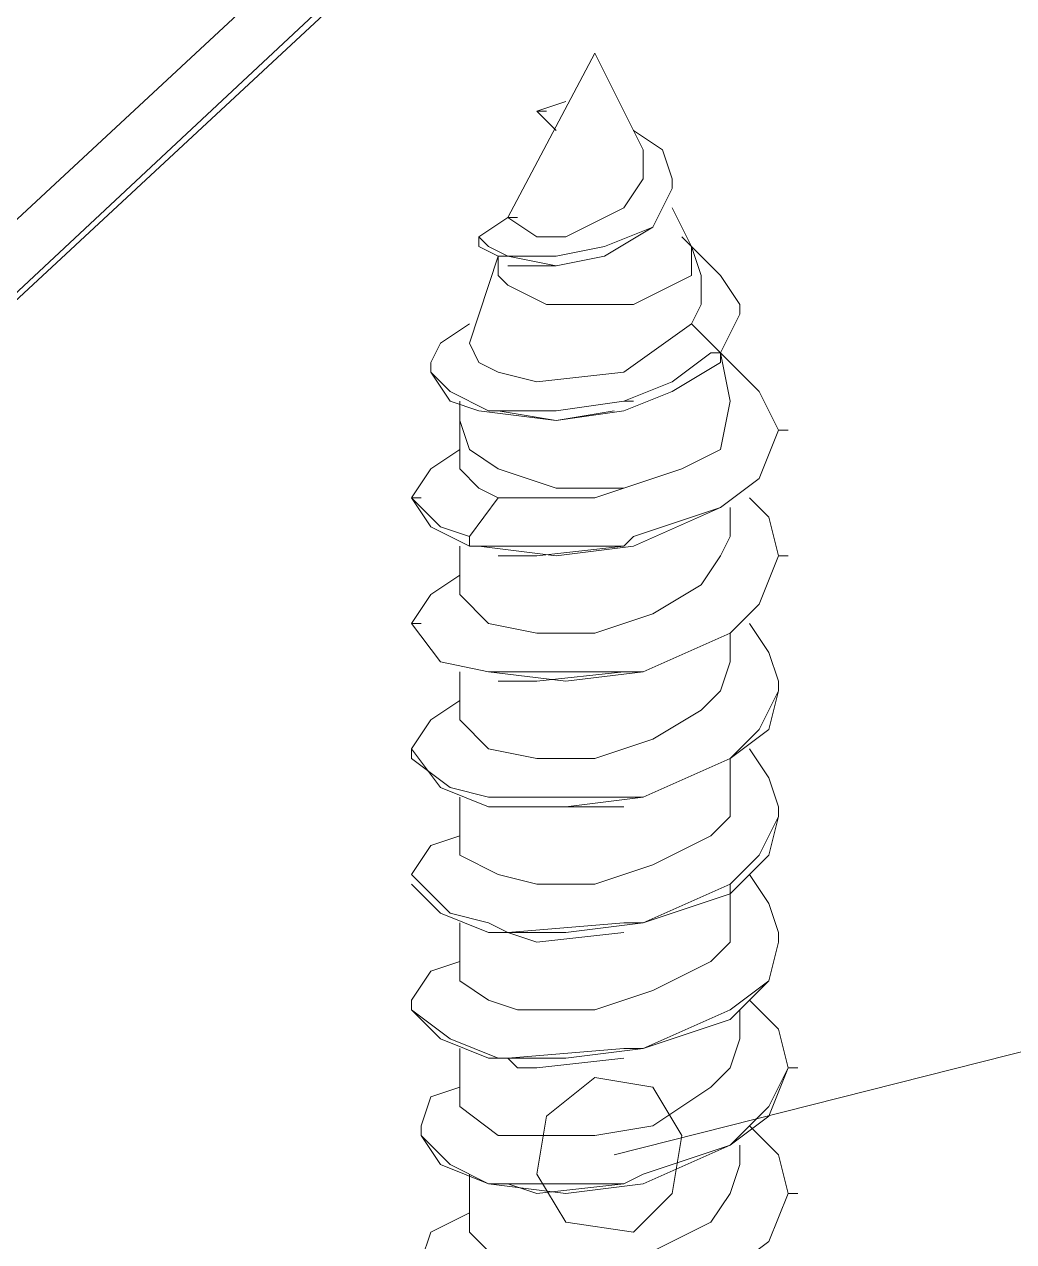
# Model space of a CAD drawing. Header units: centimetres. Extents: x -22.4 to 6.2, y -30.9 to -11.
# Drawn here: x -6.432 to -5.999, y -27.406 to -26.873 of the extents above; entities that cross this region are included whole.
import ezdxf

# ---------------------------------------------------------------- set-up
doc = ezdxf.new("R2010")
doc.units = ezdxf.units.CM
doc.header["$MEASUREMENT"] = 0
doc.layers.add('6', color=7, linetype='Continuous')
doc.layers.add('layer 1', color=7, linetype='Continuous')

msp = doc.modelspace()

# ---------------------------------------------------------------- linework, layer by layer
at = {"layer": '6', "color": 4, "lineweight": 9}
msp.add_open_spline([(-6.17362, -27.36796), (-6.17362, -27.36796), (-4.31519, -26.89807), (-4.31519, -26.89807)], degree=3, dxfattribs=at)
msp.add_open_spline([(-6.20749, -27.37643), (-6.20749, -27.37643), (-6.20325, -27.35103), (-6.20325, -27.35103), (-6.20325, -27.35103), (-6.20325, -27.35103), (-6.18209, -27.33411), (-6.18209, -27.33411), (-6.18209, -27.33411), (-6.18209, -27.33411), (-6.15669, -27.33834), (-6.15669, -27.33834), (-6.15669, -27.33834), (-6.15669, -27.33834), (-6.14399, -27.35949), (-6.14399, -27.35949), (-6.14399, -27.35949), (-6.14399, -27.35949), (-6.14822, -27.38489), (-6.14822, -27.38489), (-6.14822, -27.38489), (-6.14822, -27.38489), (-6.16515, -27.40183), (-6.16515, -27.40183), (-6.16515, -27.40183), (-6.16515, -27.40183), (-6.19479, -27.39759), (-6.19479, -27.39759), (-6.19479, -27.39759), (-6.19479, -27.39759), (-6.20749, -27.37643), (-6.20749, -27.37643)], degree=3, knots=[0, 0, 0, 0, 0.111111, 0.111111, 0.111111, 0.111111, 0.222222, 0.222222, 0.222222, 0.222222, 0.333333, 0.333333, 0.333333, 0.333333, 0.444444, 0.444444, 0.444444, 0.444444, 0.555556, 0.555556, 0.555556, 0.555556, 0.666667, 0.666667, 0.666667, 0.666667, 0.777778, 0.777778, 0.777778, 0.777778, 1, 1, 1, 1], dxfattribs=at)
at = {"layer": 'layer 1', "lineweight": 9}
for points, knots in [([(-21.92211, -30.90598), (-21.92211, -30.90598), (6.24226, -30.90598), (6.24226, -30.90598), (6.24226, -30.90598), (6.24226, -30.90598), (6.24226, -11.33528), (6.24226, -11.33528), (6.24226, -11.33528), (6.24226, -11.33528), (-21.92211, -11.33528), (-21.92211, -11.33528), (-21.92211, -11.33528), (-21.92211, -11.33528), (-21.92211, -30.90598), (-21.92211, -30.90598)], [0, 0, 0, 0, 0.2, 0.2, 0.2, 0.2, 0.4, 0.4, 0.4, 0.4, 0.6, 0.6, 0.6, 0.6, 1, 1, 1, 1]), ([(-6.88905, -27.41453), (-6.88905, -27.41453), (-5.87729, -26.47474), (-5.87729, -26.47474), (-5.87729, -26.47474), (-5.87729, -26.47474), (-5.69102, -26.29694), (-5.69102, -26.29694)], [0, 0, 0, 0, 0.333333, 0.333333, 0.333333, 0.333333, 1, 1, 1, 1]), ([(-6.39799, -26.33927), (-6.39799, -26.33927), (-6.88059, -26.78801), (-6.88059, -26.78801), (-6.88059, -26.78801), (-6.88059, -26.78801), (-6.99912, -26.89807), (-6.99912, -26.89807), (-6.99912, -26.89807), (-6.99912, -26.89807), (-7.02875, -26.92771), (-7.02875, -26.92771), (-7.02875, -26.92771), (-7.02875, -26.92771), (-7.06262, -26.94887), (-7.06262, -26.94887), (-7.06262, -26.94887), (-7.06262, -26.94887), (-7.13882, -26.97851), (-7.13882, -26.97851), (-7.13882, -26.97851), (-7.13882, -26.97851), (-7.21925, -26.99967), (-7.21925, -26.99967), (-7.21925, -26.99967), (-7.21925, -26.99967), (-7.29969, -27.00814), (-7.29969, -27.00814), (-7.29969, -27.00814), (-7.29969, -27.00814), (-7.38435, -27.00814), (-7.38435, -27.00814), (-7.38435, -27.00814), (-7.38435, -27.00814), (-7.46479, -26.99967), (-7.46479, -26.99967)], [0, 0, 0, 0, 0.1, 0.1, 0.1, 0.1, 0.2, 0.2, 0.2, 0.2, 0.3, 0.3, 0.3, 0.3, 0.4, 0.4, 0.4, 0.4, 0.5, 0.5, 0.5, 0.5, 0.6, 0.6, 0.6, 0.6, 0.7, 0.7, 0.7, 0.7, 0.8, 0.8, 0.8, 0.8, 1, 1, 1, 1]), ([(-7.46479, -27.06317), (-7.46479, -27.06317), (-7.38435, -27.07164), (-7.38435, -27.07164), (-7.38435, -27.07164), (-7.38435, -27.07164), (-7.29969, -27.07164), (-7.29969, -27.07164), (-7.29969, -27.07164), (-7.29969, -27.07164), (-7.21925, -27.06317), (-7.21925, -27.06317), (-7.21925, -27.06317), (-7.21925, -27.06317), (-7.13882, -27.04201), (-7.13882, -27.04201), (-7.13882, -27.04201), (-7.13882, -27.04201), (-7.06262, -27.01237), (-7.06262, -27.01237), (-7.06262, -27.01237), (-7.06262, -27.01237), (-7.02875, -26.98697), (-7.02875, -26.98697), (-7.02875, -26.98697), (-7.02875, -26.98697), (-6.99912, -26.96157), (-6.99912, -26.96157), (-6.99912, -26.96157), (-6.99912, -26.96157), (-6.87635, -26.84727), (-6.87635, -26.84727), (-6.87635, -26.84727), (-6.87635, -26.84727), (-6.39799, -26.40277), (-6.39799, -26.40277)], [0, 0, 0, 0, 0.1, 0.1, 0.1, 0.1, 0.2, 0.2, 0.2, 0.2, 0.3, 0.3, 0.3, 0.3, 0.4, 0.4, 0.4, 0.4, 0.5, 0.5, 0.5, 0.5, 0.6, 0.6, 0.6, 0.6, 0.7, 0.7, 0.7, 0.7, 0.8, 0.8, 0.8, 0.8, 1, 1, 1, 1]), ([(-6.34719, -26.41124), (-6.34719, -26.41124), (-6.89329, -26.92347), (-6.89329, -26.92347), (-6.89329, -26.92347), (-6.89329, -26.92347), (-6.96102, -26.98697), (-6.96102, -26.98697), (-6.96102, -26.98697), (-6.96102, -26.98697), (-6.99912, -27.01237), (-6.99912, -27.01237), (-6.99912, -27.01237), (-6.99912, -27.01237), (-7.03722, -27.03777), (-7.03722, -27.03777), (-7.03722, -27.03777), (-7.03722, -27.03777), (-7.12612, -27.07164), (-7.12612, -27.07164), (-7.12612, -27.07164), (-7.12612, -27.07164), (-7.21502, -27.08857), (-7.21502, -27.08857), (-7.21502, -27.08857), (-7.21502, -27.08857), (-7.30815, -27.09704), (-7.30815, -27.09704), (-7.30815, -27.09704), (-7.30815, -27.09704), (-7.40129, -27.09704), (-7.40129, -27.09704), (-7.40129, -27.09704), (-7.40129, -27.09704), (-7.49442, -27.08434), (-7.49442, -27.08434), (-7.49442, -27.08434), (-7.49442, -27.08434), (-7.58755, -27.06317), (-7.58755, -27.06317)], [0, 0, 0, 0, 0.090909, 0.090909, 0.090909, 0.090909, 0.181818, 0.181818, 0.181818, 0.181818, 0.272727, 0.272727, 0.272727, 0.272727, 0.363636, 0.363636, 0.363636, 0.363636, 0.454545, 0.454545, 0.454545, 0.454545, 0.545455, 0.545455, 0.545455, 0.545455, 0.636364, 0.636364, 0.636364, 0.636364, 0.727273, 0.727273, 0.727273, 0.727273, 0.818182, 0.818182, 0.818182, 0.818182, 1, 1, 1, 1]), ([(-6.31332, -26.44934), (-6.31332, -26.44934), (-6.88059, -26.97427), (-6.88059, -26.97427), (-6.88059, -26.97427), (-6.88059, -26.97427), (-6.94832, -27.04201), (-6.94832, -27.04201), (-6.94832, -27.04201), (-6.94832, -27.04201), (-6.99065, -27.06741), (-6.99065, -27.06741), (-6.99065, -27.06741), (-6.99065, -27.06741), (-7.03299, -27.08857), (-7.03299, -27.08857), (-7.03299, -27.08857), (-7.03299, -27.08857), (-7.12612, -27.11821), (-7.12612, -27.11821), (-7.12612, -27.11821), (-7.12612, -27.11821), (-7.21925, -27.13514), (-7.21925, -27.13514), (-7.21925, -27.13514), (-7.21925, -27.13514), (-7.31662, -27.14361), (-7.31662, -27.14361), (-7.31662, -27.14361), (-7.31662, -27.14361), (-7.41399, -27.14361), (-7.41399, -27.14361), (-7.41399, -27.14361), (-7.41399, -27.14361), (-7.50712, -27.13091), (-7.50712, -27.13091), (-7.50712, -27.13091), (-7.50712, -27.13091), (-7.60025, -27.10974), (-7.60025, -27.10974)], [0, 0, 0, 0, 0.090909, 0.090909, 0.090909, 0.090909, 0.181818, 0.181818, 0.181818, 0.181818, 0.272727, 0.272727, 0.272727, 0.272727, 0.363636, 0.363636, 0.363636, 0.363636, 0.454545, 0.454545, 0.454545, 0.454545, 0.545455, 0.545455, 0.545455, 0.545455, 0.636364, 0.636364, 0.636364, 0.636364, 0.727273, 0.727273, 0.727273, 0.727273, 0.818182, 0.818182, 0.818182, 0.818182, 1, 1, 1, 1]), ([(-6.87635, -27.40183), (-6.87635, -27.40183), (-6.29639, -26.85997), (-6.29639, -26.85997), (-6.29639, -26.85997), (-6.29639, -26.85997), (-6.28369, -26.85151), (-6.28369, -26.85151)], [0, 0, 0, 0, 0.333333, 0.333333, 0.333333, 0.333333, 1, 1, 1, 1]), ([(-6.14822, -26.94041), (-6.14822, -26.94041), (-6.15245, -26.92771), (-6.15245, -26.92771), (-6.15245, -26.92771), (-6.15245, -26.92771), (-6.16515, -26.91924), (-6.16515, -26.91924)], [0, 0, 0, 0, 0.333333, 0.333333, 0.333333, 0.333333, 1, 1, 1, 1]), ([(-6.16092, -26.92771), (-6.16092, -26.92771), (-6.16092, -26.94041), (-6.16092, -26.94041), (-6.16092, -26.94041), (-6.16092, -26.94041), (-6.16939, -26.95311), (-6.16939, -26.95311), (-6.16939, -26.95311), (-6.16939, -26.95311), (-6.19479, -26.96581), (-6.19479, -26.96581)], [0, 0, 0, 0, 0.25, 0.25, 0.25, 0.25, 0.5, 0.5, 0.5, 0.5, 1, 1, 1, 1]), ([(-6.17785, -26.97004), (-6.17785, -26.97004), (-6.15669, -26.96157), (-6.15669, -26.96157), (-6.15669, -26.96157), (-6.15669, -26.96157), (-6.14822, -26.94464), (-6.14822, -26.94464)], [0, 0, 0, 0, 0.333333, 0.333333, 0.333333, 0.333333, 1, 1, 1, 1]), ([(-6.17785, -26.97427), (-6.17785, -26.97427), (-6.15669, -26.96157), (-6.15669, -26.96157), (-6.15669, -26.96157), (-6.15669, -26.96157), (-6.14822, -26.94464), (-6.14822, -26.94464)], [0, 0, 0, 0, 0.333333, 0.333333, 0.333333, 0.333333, 1, 1, 1, 1]), ([(-6.19479, -26.96581), (-6.19479, -26.96581), (-6.20749, -26.96581), (-6.20749, -26.96581), (-6.20749, -26.96581), (-6.20749, -26.96581), (-6.22019, -26.95734), (-6.22019, -26.95734)], [0, 0, 0, 0, 0.333333, 0.333333, 0.333333, 0.333333, 1, 1, 1, 1]), ([(-6.22019, -26.97427), (-6.22019, -26.97427), (-6.22865, -26.97004), (-6.22865, -26.97004), (-6.22865, -26.97004), (-6.22865, -26.97004), (-6.23289, -26.96581), (-6.23289, -26.96581)], [0, 0, 0, 0, 0.333333, 0.333333, 0.333333, 0.333333, 1, 1, 1, 1]), ([(-6.22019, -26.97427), (-6.22019, -26.97427), (-6.22442, -26.97427), (-6.22442, -26.97427), (-6.22442, -26.97427), (-6.22442, -26.97427), (-6.23289, -26.97004), (-6.23289, -26.97004)], [0, 0, 0, 0, 0.333333, 0.333333, 0.333333, 0.333333, 1, 1, 1, 1]), ([(-6.22019, -26.97427), (-6.22019, -26.97427), (-6.19902, -26.97427), (-6.19902, -26.97427), (-6.19902, -26.97427), (-6.19902, -26.97427), (-6.17785, -26.97004), (-6.17785, -26.97004)], [0, 0, 0, 0, 0.333333, 0.333333, 0.333333, 0.333333, 1, 1, 1, 1]), ([(-6.13975, -26.97004), (-6.13975, -26.97004), (-6.13975, -26.98274), (-6.13975, -26.98274), (-6.13975, -26.98274), (-6.13975, -26.98274), (-6.14822, -26.98697), (-6.14822, -26.98697), (-6.14822, -26.98697), (-6.14822, -26.98697), (-6.16515, -26.99544), (-6.16515, -26.99544), (-6.16515, -26.99544), (-6.16515, -26.99544), (-6.20325, -26.99544), (-6.20325, -26.99544)], [0, 0, 0, 0, 0.2, 0.2, 0.2, 0.2, 0.4, 0.4, 0.4, 0.4, 0.6, 0.6, 0.6, 0.6, 1, 1, 1, 1]), ([(-6.11859, -26.99544), (-6.11859, -26.99544), (-6.12705, -26.98274), (-6.12705, -26.98274), (-6.12705, -26.98274), (-6.12705, -26.98274), (-6.13975, -26.97004), (-6.13975, -26.97004)], [0, 0, 0, 0, 0.333333, 0.333333, 0.333333, 0.333333, 1, 1, 1, 1]), ([(-6.22442, -26.97427), (-6.22442, -26.97427), (-6.22442, -26.98274), (-6.22442, -26.98274), (-6.22442, -26.98274), (-6.22442, -26.98274), (-6.22019, -26.98697), (-6.22019, -26.98697), (-6.22019, -26.98697), (-6.22019, -26.98697), (-6.20325, -26.99544), (-6.20325, -26.99544)], [0, 0, 0, 0, 0.25, 0.25, 0.25, 0.25, 0.5, 0.5, 0.5, 0.5, 1, 1, 1, 1]), ([(-6.22019, -26.97427), (-6.22019, -26.97427), (-6.19902, -26.97851), (-6.19902, -26.97851), (-6.19902, -26.97851), (-6.19902, -26.97851), (-6.17785, -26.97427), (-6.17785, -26.97427)], [0, 0, 0, 0, 0.333333, 0.333333, 0.333333, 0.333333, 1, 1, 1, 1]), ([(-6.22019, -26.97851), (-6.22019, -26.97851), (-6.19902, -26.97851), (-6.19902, -26.97851), (-6.19902, -26.97851), (-6.19902, -26.97851), (-6.17785, -26.97427), (-6.17785, -26.97427)], [0, 0, 0, 0, 0.333333, 0.333333, 0.333333, 0.333333, 1, 1, 1, 1]), ([(-6.13552, -26.98274), (-6.13552, -26.98274), (-6.13552, -26.99544), (-6.13552, -26.99544), (-6.13552, -26.99544), (-6.13552, -26.99544), (-6.13975, -27.00391), (-6.13975, -27.00391)], [0, 0, 0, 0, 0.333333, 0.333333, 0.333333, 0.333333, 1, 1, 1, 1]), ([(-6.23712, -27.00391), (-6.23712, -27.00391), (-6.24982, -27.01237), (-6.24982, -27.01237), (-6.24982, -27.01237), (-6.24982, -27.01237), (-6.25405, -27.02084), (-6.25405, -27.02084)], [0, 0, 0, 0, 0.333333, 0.333333, 0.333333, 0.333333, 1, 1, 1, 1]), ([(-6.13975, -27.00391), (-6.13975, -27.00391), (-6.16939, -27.02507), (-6.16939, -27.02507), (-6.16939, -27.02507), (-6.16939, -27.02507), (-6.20749, -27.02931), (-6.20749, -27.02931)], [0, 0, 0, 0, 0.333333, 0.333333, 0.333333, 0.333333, 1, 1, 1, 1]), ([(-6.20749, -27.02931), (-6.20749, -27.02931), (-6.22442, -27.02507), (-6.22442, -27.02507), (-6.22442, -27.02507), (-6.22442, -27.02507), (-6.23289, -27.02084), (-6.23289, -27.02084), (-6.23289, -27.02084), (-6.23289, -27.02084), (-6.23712, -27.01237), (-6.23712, -27.01237)], [0, 0, 0, 0, 0.25, 0.25, 0.25, 0.25, 0.5, 0.5, 0.5, 0.5, 1, 1, 1, 1]), ([(-6.16939, -27.03777), (-6.16939, -27.03777), (-6.14822, -27.02931), (-6.14822, -27.02931), (-6.14822, -27.02931), (-6.14822, -27.02931), (-6.13129, -27.01661), (-6.13129, -27.01661)], [0, 0, 0, 0, 0.333333, 0.333333, 0.333333, 0.333333, 1, 1, 1, 1]), ([(-6.16939, -27.04201), (-6.16939, -27.04201), (-6.14822, -27.03354), (-6.14822, -27.03354), (-6.14822, -27.03354), (-6.14822, -27.03354), (-6.12705, -27.02084), (-6.12705, -27.02084)], [0, 0, 0, 0, 0.333333, 0.333333, 0.333333, 0.333333, 1, 1, 1, 1]), ([(-6.12705, -27.02084), (-6.12705, -27.02084), (-6.12705, -27.01661), (-6.12705, -27.01661), (-6.12705, -27.01661), (-6.12705, -27.01661), (-6.13129, -27.01661), (-6.13129, -27.01661)], [0, 0, 0, 0, 0.333333, 0.333333, 0.333333, 0.333333, 1, 1, 1, 1]), ([(-6.10165, -27.05047), (-6.10165, -27.05047), (-6.11012, -27.03354), (-6.11012, -27.03354), (-6.11012, -27.03354), (-6.11012, -27.03354), (-6.12705, -27.01661), (-6.12705, -27.01661)], [0, 0, 0, 0, 0.333333, 0.333333, 0.333333, 0.333333, 1, 1, 1, 1]), ([(-6.25405, -27.02507), (-6.25405, -27.02507), (-6.24559, -27.03354), (-6.24559, -27.03354), (-6.24559, -27.03354), (-6.24559, -27.03354), (-6.22865, -27.04201), (-6.22865, -27.04201)], [0, 0, 0, 0, 0.333333, 0.333333, 0.333333, 0.333333, 1, 1, 1, 1]), ([(-6.25405, -27.02507), (-6.25405, -27.02507), (-6.24559, -27.03777), (-6.24559, -27.03777), (-6.24559, -27.03777), (-6.24559, -27.03777), (-6.23289, -27.04201), (-6.23289, -27.04201)], [0, 0, 0, 0, 0.333333, 0.333333, 0.333333, 0.333333, 1, 1, 1, 1]), ([(-6.23289, -27.04201), (-6.23289, -27.04201), (-6.19902, -27.04624), (-6.19902, -27.04624), (-6.19902, -27.04624), (-6.19902, -27.04624), (-6.16939, -27.04201), (-6.16939, -27.04201)], [0, 0, 0, 0, 0.333333, 0.333333, 0.333333, 0.333333, 1, 1, 1, 1]), ([(-6.22442, -27.04201), (-6.22442, -27.04201), (-6.19902, -27.04201), (-6.19902, -27.04201), (-6.19902, -27.04201), (-6.19902, -27.04201), (-6.16939, -27.03777), (-6.16939, -27.03777)], [0, 0, 0, 0, 0.333333, 0.333333, 0.333333, 0.333333, 1, 1, 1, 1]), ([(-6.22442, -27.04201), (-6.22442, -27.04201), (-6.19902, -27.04624), (-6.19902, -27.04624), (-6.19902, -27.04624), (-6.19902, -27.04624), (-6.17362, -27.04201), (-6.17362, -27.04201)], [0, 0, 0, 0, 0.333333, 0.333333, 0.333333, 0.333333, 1, 1, 1, 1]), ([(-6.12282, -27.03777), (-6.12282, -27.03777), (-6.12705, -27.05894), (-6.12705, -27.05894), (-6.12705, -27.05894), (-6.12705, -27.05894), (-6.14399, -27.06741), (-6.14399, -27.06741)], [0, 0, 0, 0, 0.333333, 0.333333, 0.333333, 0.333333, 1, 1, 1, 1]), ([(-6.14399, -27.06741), (-6.14399, -27.06741), (-6.16939, -27.07587), (-6.16939, -27.07587), (-6.16939, -27.07587), (-6.16939, -27.07587), (-6.19902, -27.07587), (-6.19902, -27.07587), (-6.19902, -27.07587), (-6.19902, -27.07587), (-6.22442, -27.06741), (-6.22442, -27.06741), (-6.22442, -27.06741), (-6.22442, -27.06741), (-6.23712, -27.05894), (-6.23712, -27.05894), (-6.23712, -27.05894), (-6.23712, -27.05894), (-6.24135, -27.04624), (-6.24135, -27.04624)], [0, 0, 0, 0, 0.166667, 0.166667, 0.166667, 0.166667, 0.333333, 0.333333, 0.333333, 0.333333, 0.5, 0.5, 0.5, 0.5, 0.666667, 0.666667, 0.666667, 0.666667, 1, 1, 1, 1]), ([(-6.16515, -27.09704), (-6.16515, -27.09704), (-6.12705, -27.08434), (-6.12705, -27.08434), (-6.12705, -27.08434), (-6.12705, -27.08434), (-6.11012, -27.07164), (-6.11012, -27.07164), (-6.11012, -27.07164), (-6.11012, -27.07164), (-6.10165, -27.05047), (-6.10165, -27.05047)], [0, 0, 0, 0, 0.25, 0.25, 0.25, 0.25, 0.5, 0.5, 0.5, 0.5, 1, 1, 1, 1]), ([(-6.16515, -27.10127), (-6.16515, -27.10127), (-6.12705, -27.08434), (-6.12705, -27.08434), (-6.12705, -27.08434), (-6.12705, -27.08434), (-6.11012, -27.07164), (-6.11012, -27.07164), (-6.11012, -27.07164), (-6.11012, -27.07164), (-6.10165, -27.05047), (-6.10165, -27.05047)], [0, 0, 0, 0, 0.25, 0.25, 0.25, 0.25, 0.5, 0.5, 0.5, 0.5, 1, 1, 1, 1]), ([(-6.24135, -27.05894), (-6.24135, -27.05894), (-6.25405, -27.06741), (-6.25405, -27.06741), (-6.25405, -27.06741), (-6.25405, -27.06741), (-6.26252, -27.08011), (-6.26252, -27.08011)], [0, 0, 0, 0, 0.333333, 0.333333, 0.333333, 0.333333, 1, 1, 1, 1]), ([(-6.22442, -27.08011), (-6.22442, -27.08011), (-6.23289, -27.07587), (-6.23289, -27.07587), (-6.23289, -27.07587), (-6.23289, -27.07587), (-6.24135, -27.06741), (-6.24135, -27.06741)], [0, 0, 0, 0, 0.333333, 0.333333, 0.333333, 0.333333, 1, 1, 1, 1]), ([(-6.14399, -27.06741), (-6.14399, -27.06741), (-6.18209, -27.08011), (-6.18209, -27.08011), (-6.18209, -27.08011), (-6.18209, -27.08011), (-6.22442, -27.08011), (-6.22442, -27.08011)], [0, 0, 0, 0, 0.333333, 0.333333, 0.333333, 0.333333, 1, 1, 1, 1]), ([(-6.26252, -27.08011), (-6.26252, -27.08011), (-6.24982, -27.09281), (-6.24982, -27.09281), (-6.24982, -27.09281), (-6.24982, -27.09281), (-6.23712, -27.09704), (-6.23712, -27.09704)], [0, 0, 0, 0, 0.333333, 0.333333, 0.333333, 0.333333, 1, 1, 1, 1]), ([(-6.26252, -27.08011), (-6.26252, -27.08011), (-6.25405, -27.09281), (-6.25405, -27.09281), (-6.25405, -27.09281), (-6.25405, -27.09281), (-6.23712, -27.10127), (-6.23712, -27.10127)], [0, 0, 0, 0, 0.333333, 0.333333, 0.333333, 0.333333, 1, 1, 1, 1]), ([(-6.10165, -27.10551), (-6.10165, -27.10551), (-6.10589, -27.08857), (-6.10589, -27.08857), (-6.10589, -27.08857), (-6.10589, -27.08857), (-6.11435, -27.08011), (-6.11435, -27.08011)], [0, 0, 0, 0, 0.333333, 0.333333, 0.333333, 0.333333, 1, 1, 1, 1]), ([(-6.23289, -27.10127), (-6.23289, -27.10127), (-6.19902, -27.10551), (-6.19902, -27.10551), (-6.19902, -27.10551), (-6.19902, -27.10551), (-6.16515, -27.10127), (-6.16515, -27.10127)], [0, 0, 0, 0, 0.333333, 0.333333, 0.333333, 0.333333, 1, 1, 1, 1]), ([(-6.16939, -27.10127), (-6.16939, -27.10127), (-6.22442, -27.10127), (-6.22442, -27.10127), (-6.22442, -27.10127), (-6.22442, -27.10127), (-6.22865, -27.10127), (-6.22865, -27.10127)], [0, 0, 0, 0, 0.333333, 0.333333, 0.333333, 0.333333, 1, 1, 1, 1]), ([(-6.12282, -27.09704), (-6.12282, -27.09704), (-6.12705, -27.10551), (-6.12705, -27.10551), (-6.12705, -27.10551), (-6.12705, -27.10551), (-6.13552, -27.11821), (-6.13552, -27.11821), (-6.13552, -27.11821), (-6.13552, -27.11821), (-6.15669, -27.13091), (-6.15669, -27.13091), (-6.15669, -27.13091), (-6.15669, -27.13091), (-6.18209, -27.13937), (-6.18209, -27.13937), (-6.18209, -27.13937), (-6.18209, -27.13937), (-6.20749, -27.13937), (-6.20749, -27.13937)], [0, 0, 0, 0, 0.166667, 0.166667, 0.166667, 0.166667, 0.333333, 0.333333, 0.333333, 0.333333, 0.5, 0.5, 0.5, 0.5, 0.666667, 0.666667, 0.666667, 0.666667, 1, 1, 1, 1]), ([(-6.16092, -27.15631), (-6.16092, -27.15631), (-6.12282, -27.13937), (-6.12282, -27.13937), (-6.12282, -27.13937), (-6.12282, -27.13937), (-6.11012, -27.12667), (-6.11012, -27.12667), (-6.11012, -27.12667), (-6.11012, -27.12667), (-6.10165, -27.10551), (-6.10165, -27.10551)], [0, 0, 0, 0, 0.25, 0.25, 0.25, 0.25, 0.5, 0.5, 0.5, 0.5, 1, 1, 1, 1]), ([(-6.16092, -27.15631), (-6.16092, -27.15631), (-6.12282, -27.13937), (-6.12282, -27.13937), (-6.12282, -27.13937), (-6.12282, -27.13937), (-6.11012, -27.12667), (-6.11012, -27.12667), (-6.11012, -27.12667), (-6.11012, -27.12667), (-6.10165, -27.10551), (-6.10165, -27.10551)], [0, 0, 0, 0, 0.25, 0.25, 0.25, 0.25, 0.5, 0.5, 0.5, 0.5, 1, 1, 1, 1]), ([(-6.24135, -27.11397), (-6.24135, -27.11397), (-6.25405, -27.12244), (-6.25405, -27.12244), (-6.25405, -27.12244), (-6.25405, -27.12244), (-6.26252, -27.13514), (-6.26252, -27.13514)], [0, 0, 0, 0, 0.333333, 0.333333, 0.333333, 0.333333, 1, 1, 1, 1]), ([(-6.20749, -27.13937), (-6.20749, -27.13937), (-6.22865, -27.13514), (-6.22865, -27.13514), (-6.22865, -27.13514), (-6.22865, -27.13514), (-6.24135, -27.12244), (-6.24135, -27.12244)], [0, 0, 0, 0, 0.333333, 0.333333, 0.333333, 0.333333, 1, 1, 1, 1]), ([(-6.26252, -27.13514), (-6.26252, -27.13514), (-6.24982, -27.15207), (-6.24982, -27.15207), (-6.24982, -27.15207), (-6.24982, -27.15207), (-6.22865, -27.15631), (-6.22865, -27.15631)], [0, 0, 0, 0, 0.333333, 0.333333, 0.333333, 0.333333, 1, 1, 1, 1]), ([(-6.26252, -27.13514), (-6.26252, -27.13514), (-6.24982, -27.15207), (-6.24982, -27.15207), (-6.24982, -27.15207), (-6.24982, -27.15207), (-6.22865, -27.15631), (-6.22865, -27.15631)], [0, 0, 0, 0, 0.333333, 0.333333, 0.333333, 0.333333, 1, 1, 1, 1]), ([(-6.10165, -27.16054), (-6.10165, -27.16054), (-6.10589, -27.14784), (-6.10589, -27.14784), (-6.10589, -27.14784), (-6.10589, -27.14784), (-6.11435, -27.13514), (-6.11435, -27.13514)], [0, 0, 0, 0, 0.333333, 0.333333, 0.333333, 0.333333, 1, 1, 1, 1]), ([(-6.12282, -27.15207), (-6.12282, -27.15207), (-6.12705, -27.16477), (-6.12705, -27.16477), (-6.12705, -27.16477), (-6.12705, -27.16477), (-6.13552, -27.17324), (-6.13552, -27.17324), (-6.13552, -27.17324), (-6.13552, -27.17324), (-6.15669, -27.18594), (-6.15669, -27.18594), (-6.15669, -27.18594), (-6.15669, -27.18594), (-6.18209, -27.19441), (-6.18209, -27.19441), (-6.18209, -27.19441), (-6.18209, -27.19441), (-6.20749, -27.19441), (-6.20749, -27.19441)], [0, 0, 0, 0, 0.166667, 0.166667, 0.166667, 0.166667, 0.333333, 0.333333, 0.333333, 0.333333, 0.5, 0.5, 0.5, 0.5, 0.666667, 0.666667, 0.666667, 0.666667, 1, 1, 1, 1]), ([(-6.22865, -27.15631), (-6.22865, -27.15631), (-6.19479, -27.16054), (-6.19479, -27.16054), (-6.19479, -27.16054), (-6.19479, -27.16054), (-6.16092, -27.15631), (-6.16092, -27.15631)], [0, 0, 0, 0, 0.333333, 0.333333, 0.333333, 0.333333, 1, 1, 1, 1]), ([(-6.16092, -27.21134), (-6.16092, -27.21134), (-6.12282, -27.19441), (-6.12282, -27.19441), (-6.12282, -27.19441), (-6.12282, -27.19441), (-6.11012, -27.18171), (-6.11012, -27.18171), (-6.11012, -27.18171), (-6.11012, -27.18171), (-6.10165, -27.16477), (-6.10165, -27.16477)], [0, 0, 0, 0, 0.25, 0.25, 0.25, 0.25, 0.5, 0.5, 0.5, 0.5, 1, 1, 1, 1]), ([(-6.16092, -27.21134), (-6.16092, -27.21134), (-6.12282, -27.19441), (-6.12282, -27.19441), (-6.12282, -27.19441), (-6.12282, -27.19441), (-6.10589, -27.18171), (-6.10589, -27.18171), (-6.10589, -27.18171), (-6.10589, -27.18171), (-6.10165, -27.16477), (-6.10165, -27.16477)], [0, 0, 0, 0, 0.25, 0.25, 0.25, 0.25, 0.5, 0.5, 0.5, 0.5, 1, 1, 1, 1]), ([(-6.24135, -27.16901), (-6.24135, -27.16901), (-6.25405, -27.17747), (-6.25405, -27.17747), (-6.25405, -27.17747), (-6.25405, -27.17747), (-6.26252, -27.19017), (-6.26252, -27.19017)], [0, 0, 0, 0, 0.333333, 0.333333, 0.333333, 0.333333, 1, 1, 1, 1]), ([(-6.20749, -27.19441), (-6.20749, -27.19441), (-6.22865, -27.19017), (-6.22865, -27.19017), (-6.22865, -27.19017), (-6.22865, -27.19017), (-6.24135, -27.17747), (-6.24135, -27.17747)], [0, 0, 0, 0, 0.333333, 0.333333, 0.333333, 0.333333, 1, 1, 1, 1]), ([(-6.26252, -27.19017), (-6.26252, -27.19017), (-6.24982, -27.20711), (-6.24982, -27.20711), (-6.24982, -27.20711), (-6.24982, -27.20711), (-6.22865, -27.21557), (-6.22865, -27.21557)], [0, 0, 0, 0, 0.333333, 0.333333, 0.333333, 0.333333, 1, 1, 1, 1]), ([(-6.10165, -27.21557), (-6.10165, -27.21557), (-6.10589, -27.20287), (-6.10589, -27.20287), (-6.10589, -27.20287), (-6.10589, -27.20287), (-6.11435, -27.19017), (-6.11435, -27.19017)], [0, 0, 0, 0, 0.333333, 0.333333, 0.333333, 0.333333, 1, 1, 1, 1]), ([(-6.26252, -27.19441), (-6.26252, -27.19441), (-6.24559, -27.20711), (-6.24559, -27.20711), (-6.24559, -27.20711), (-6.24559, -27.20711), (-6.22865, -27.21134), (-6.22865, -27.21134)], [0, 0, 0, 0, 0.333333, 0.333333, 0.333333, 0.333333, 1, 1, 1, 1]), ([(-6.12282, -27.20711), (-6.12282, -27.20711), (-6.12282, -27.21981), (-6.12282, -27.21981), (-6.12282, -27.21981), (-6.12282, -27.21981), (-6.13129, -27.22827), (-6.13129, -27.22827), (-6.13129, -27.22827), (-6.13129, -27.22827), (-6.15669, -27.24097), (-6.15669, -27.24097), (-6.15669, -27.24097), (-6.15669, -27.24097), (-6.18209, -27.24944), (-6.18209, -27.24944), (-6.18209, -27.24944), (-6.18209, -27.24944), (-6.20749, -27.24944), (-6.20749, -27.24944)], [0, 0, 0, 0, 0.166667, 0.166667, 0.166667, 0.166667, 0.333333, 0.333333, 0.333333, 0.333333, 0.5, 0.5, 0.5, 0.5, 0.666667, 0.666667, 0.666667, 0.666667, 1, 1, 1, 1]), ([(-6.22865, -27.21557), (-6.22865, -27.21557), (-6.19479, -27.21557), (-6.19479, -27.21557), (-6.19479, -27.21557), (-6.19479, -27.21557), (-6.16092, -27.21134), (-6.16092, -27.21134)], [0, 0, 0, 0, 0.333333, 0.333333, 0.333333, 0.333333, 1, 1, 1, 1]), ([(-6.16092, -27.26637), (-6.16092, -27.26637), (-6.12282, -27.24944), (-6.12282, -27.24944), (-6.12282, -27.24944), (-6.12282, -27.24944), (-6.11012, -27.23674), (-6.11012, -27.23674), (-6.11012, -27.23674), (-6.11012, -27.23674), (-6.10165, -27.21981), (-6.10165, -27.21981)], [0, 0, 0, 0, 0.25, 0.25, 0.25, 0.25, 0.5, 0.5, 0.5, 0.5, 1, 1, 1, 1]), ([(-6.16092, -27.26637), (-6.16092, -27.26637), (-6.12282, -27.25367), (-6.12282, -27.25367), (-6.12282, -27.25367), (-6.12282, -27.25367), (-6.10589, -27.23674), (-6.10589, -27.23674), (-6.10589, -27.23674), (-6.10589, -27.23674), (-6.10165, -27.21981), (-6.10165, -27.21981)], [0, 0, 0, 0, 0.25, 0.25, 0.25, 0.25, 0.5, 0.5, 0.5, 0.5, 1, 1, 1, 1]), ([(-6.24135, -27.22827), (-6.24135, -27.22827), (-6.25405, -27.23251), (-6.25405, -27.23251), (-6.25405, -27.23251), (-6.25405, -27.23251), (-6.26252, -27.24521), (-6.26252, -27.24521)], [0, 0, 0, 0, 0.333333, 0.333333, 0.333333, 0.333333, 1, 1, 1, 1]), ([(-6.20749, -27.24944), (-6.20749, -27.24944), (-6.22442, -27.24521), (-6.22442, -27.24521), (-6.22442, -27.24521), (-6.22442, -27.24521), (-6.24135, -27.23674), (-6.24135, -27.23674)], [0, 0, 0, 0, 0.333333, 0.333333, 0.333333, 0.333333, 1, 1, 1, 1]), ([(-6.10165, -27.27061), (-6.10165, -27.27061), (-6.10589, -27.25791), (-6.10589, -27.25791), (-6.10589, -27.25791), (-6.10589, -27.25791), (-6.11435, -27.24521), (-6.11435, -27.24521)], [0, 0, 0, 0, 0.333333, 0.333333, 0.333333, 0.333333, 1, 1, 1, 1]), ([(-6.26252, -27.24944), (-6.26252, -27.24944), (-6.24982, -27.26214), (-6.24982, -27.26214), (-6.24982, -27.26214), (-6.24982, -27.26214), (-6.22865, -27.27061), (-6.22865, -27.27061)], [0, 0, 0, 0, 0.333333, 0.333333, 0.333333, 0.333333, 1, 1, 1, 1]), ([(-6.25829, -27.24944), (-6.25829, -27.24944), (-6.24559, -27.26214), (-6.24559, -27.26214), (-6.24559, -27.26214), (-6.24559, -27.26214), (-6.22865, -27.26637), (-6.22865, -27.26637)], [0, 0, 0, 0, 0.333333, 0.333333, 0.333333, 0.333333, 1, 1, 1, 1]), ([(-6.22865, -27.27061), (-6.22865, -27.27061), (-6.19479, -27.27061), (-6.19479, -27.27061), (-6.19479, -27.27061), (-6.19479, -27.27061), (-6.16092, -27.26637), (-6.16092, -27.26637)], [0, 0, 0, 0, 0.333333, 0.333333, 0.333333, 0.333333, 1, 1, 1, 1]), ([(-6.20749, -27.30447), (-6.20749, -27.30447), (-6.18209, -27.30447), (-6.18209, -27.30447), (-6.18209, -27.30447), (-6.18209, -27.30447), (-6.15669, -27.29601), (-6.15669, -27.29601), (-6.15669, -27.29601), (-6.15669, -27.29601), (-6.13129, -27.28331), (-6.13129, -27.28331), (-6.13129, -27.28331), (-6.13129, -27.28331), (-6.12282, -27.27484), (-6.12282, -27.27484), (-6.12282, -27.27484), (-6.12282, -27.27484), (-6.12282, -27.26214), (-6.12282, -27.26214)], [0, 0, 0, 0, 0.166667, 0.166667, 0.166667, 0.166667, 0.333333, 0.333333, 0.333333, 0.333333, 0.5, 0.5, 0.5, 0.5, 0.666667, 0.666667, 0.666667, 0.666667, 1, 1, 1, 1]), ([(-6.16092, -27.32141), (-6.16092, -27.32141), (-6.12282, -27.30447), (-6.12282, -27.30447), (-6.12282, -27.30447), (-6.12282, -27.30447), (-6.10589, -27.29177), (-6.10589, -27.29177), (-6.10589, -27.29177), (-6.10589, -27.29177), (-6.10165, -27.27484), (-6.10165, -27.27484)], [0, 0, 0, 0, 0.25, 0.25, 0.25, 0.25, 0.5, 0.5, 0.5, 0.5, 1, 1, 1, 1]), ([(-6.16092, -27.32141), (-6.16092, -27.32141), (-6.12282, -27.30871), (-6.12282, -27.30871), (-6.12282, -27.30871), (-6.12282, -27.30871), (-6.10589, -27.29177), (-6.10589, -27.29177), (-6.10589, -27.29177), (-6.10589, -27.29177), (-6.10165, -27.27484), (-6.10165, -27.27484)], [0, 0, 0, 0, 0.25, 0.25, 0.25, 0.25, 0.5, 0.5, 0.5, 0.5, 1, 1, 1, 1]), ([(-6.24135, -27.28331), (-6.24135, -27.28331), (-6.25405, -27.28754), (-6.25405, -27.28754), (-6.25405, -27.28754), (-6.25405, -27.28754), (-6.26252, -27.30024), (-6.26252, -27.30024)], [0, 0, 0, 0, 0.333333, 0.333333, 0.333333, 0.333333, 1, 1, 1, 1]), ([(-6.21595, -27.30447), (-6.21595, -27.30447), (-6.22865, -27.30024), (-6.22865, -27.30024), (-6.22865, -27.30024), (-6.22865, -27.30024), (-6.24135, -27.29177), (-6.24135, -27.29177)], [0, 0, 0, 0, 0.333333, 0.333333, 0.333333, 0.333333, 1, 1, 1, 1]), ([(-6.09742, -27.32987), (-6.09742, -27.32987), (-6.10165, -27.31294), (-6.10165, -27.31294), (-6.10165, -27.31294), (-6.10165, -27.31294), (-6.11435, -27.30024), (-6.11435, -27.30024)], [0, 0, 0, 0, 0.333333, 0.333333, 0.333333, 0.333333, 1, 1, 1, 1]), ([(-6.26252, -27.30447), (-6.26252, -27.30447), (-6.24559, -27.31717), (-6.24559, -27.31717), (-6.24559, -27.31717), (-6.24559, -27.31717), (-6.22442, -27.32564), (-6.22442, -27.32564)], [0, 0, 0, 0, 0.333333, 0.333333, 0.333333, 0.333333, 1, 1, 1, 1]), ([(-6.26252, -27.30447), (-6.26252, -27.30447), (-6.24982, -27.31717), (-6.24982, -27.31717), (-6.24982, -27.31717), (-6.24982, -27.31717), (-6.22865, -27.32564), (-6.22865, -27.32564)], [0, 0, 0, 0, 0.333333, 0.333333, 0.333333, 0.333333, 1, 1, 1, 1]), ([(-6.11859, -27.31717), (-6.11859, -27.31717), (-6.12282, -27.32987), (-6.12282, -27.32987), (-6.12282, -27.32987), (-6.12282, -27.32987), (-6.13129, -27.33834), (-6.13129, -27.33834), (-6.13129, -27.33834), (-6.13129, -27.33834), (-6.15669, -27.35526), (-6.15669, -27.35526), (-6.15669, -27.35526), (-6.15669, -27.35526), (-6.18209, -27.35949), (-6.18209, -27.35949), (-6.18209, -27.35949), (-6.18209, -27.35949), (-6.20749, -27.35949), (-6.20749, -27.35949)], [0, 0, 0, 0, 0.166667, 0.166667, 0.166667, 0.166667, 0.333333, 0.333333, 0.333333, 0.333333, 0.5, 0.5, 0.5, 0.5, 0.666667, 0.666667, 0.666667, 0.666667, 1, 1, 1, 1]), ([(-6.22442, -27.32564), (-6.22442, -27.32564), (-6.19479, -27.32564), (-6.19479, -27.32564), (-6.19479, -27.32564), (-6.19479, -27.32564), (-6.16092, -27.32141), (-6.16092, -27.32141)], [0, 0, 0, 0, 0.333333, 0.333333, 0.333333, 0.333333, 1, 1, 1, 1]), ([(-6.16092, -27.37643), (-6.16092, -27.37643), (-6.12282, -27.36373), (-6.12282, -27.36373), (-6.12282, -27.36373), (-6.12282, -27.36373), (-6.10589, -27.34679), (-6.10589, -27.34679), (-6.10589, -27.34679), (-6.10589, -27.34679), (-6.09742, -27.32987), (-6.09742, -27.32987)], [0, 0, 0, 0, 0.25, 0.25, 0.25, 0.25, 0.5, 0.5, 0.5, 0.5, 1, 1, 1, 1]), ([(-6.16092, -27.38066), (-6.16092, -27.38066), (-6.12282, -27.36373), (-6.12282, -27.36373), (-6.12282, -27.36373), (-6.12282, -27.36373), (-6.10589, -27.35103), (-6.10589, -27.35103), (-6.10589, -27.35103), (-6.10589, -27.35103), (-6.09742, -27.32987), (-6.09742, -27.32987)], [0, 0, 0, 0, 0.25, 0.25, 0.25, 0.25, 0.5, 0.5, 0.5, 0.5, 1, 1, 1, 1]), ([(-6.24135, -27.33834), (-6.24135, -27.33834), (-6.25405, -27.34257), (-6.25405, -27.34257), (-6.25405, -27.34257), (-6.25405, -27.34257), (-6.25829, -27.35526), (-6.25829, -27.35526)], [0, 0, 0, 0, 0.333333, 0.333333, 0.333333, 0.333333, 1, 1, 1, 1]), ([(-6.20749, -27.35949), (-6.20749, -27.35949), (-6.22442, -27.35949), (-6.22442, -27.35949), (-6.22442, -27.35949), (-6.22442, -27.35949), (-6.24135, -27.34679), (-6.24135, -27.34679)], [0, 0, 0, 0, 0.333333, 0.333333, 0.333333, 0.333333, 1, 1, 1, 1]), ([(-6.09742, -27.38489), (-6.09742, -27.38489), (-6.10165, -27.36796), (-6.10165, -27.36796), (-6.10165, -27.36796), (-6.10165, -27.36796), (-6.11435, -27.35526), (-6.11435, -27.35526)], [0, 0, 0, 0, 0.333333, 0.333333, 0.333333, 0.333333, 1, 1, 1, 1]), ([(-6.25829, -27.35949), (-6.25829, -27.35949), (-6.24559, -27.37219), (-6.24559, -27.37219), (-6.24559, -27.37219), (-6.24559, -27.37219), (-6.22865, -27.38066), (-6.22865, -27.38066)], [0, 0, 0, 0, 0.333333, 0.333333, 0.333333, 0.333333, 1, 1, 1, 1]), ([(-6.25829, -27.35949), (-6.25829, -27.35949), (-6.24982, -27.37219), (-6.24982, -27.37219), (-6.24982, -27.37219), (-6.24982, -27.37219), (-6.22865, -27.38066), (-6.22865, -27.38066)], [0, 0, 0, 0, 0.333333, 0.333333, 0.333333, 0.333333, 1, 1, 1, 1]), ([(-6.11859, -27.37219), (-6.11859, -27.37219), (-6.12282, -27.38489), (-6.12282, -27.38489), (-6.12282, -27.38489), (-6.12282, -27.38489), (-6.13129, -27.39759), (-6.13129, -27.39759), (-6.13129, -27.39759), (-6.13129, -27.39759), (-6.15669, -27.41029), (-6.15669, -27.41029), (-6.15669, -27.41029), (-6.15669, -27.41029), (-6.18209, -27.41453), (-6.18209, -27.41453), (-6.18209, -27.41453), (-6.18209, -27.41453), (-6.20749, -27.41453), (-6.20749, -27.41453)], [0, 0, 0, 0, 0.166667, 0.166667, 0.166667, 0.166667, 0.333333, 0.333333, 0.333333, 0.333333, 0.5, 0.5, 0.5, 0.5, 0.666667, 0.666667, 0.666667, 0.666667, 1, 1, 1, 1]), ([(-6.22865, -27.38066), (-6.22865, -27.38066), (-6.19479, -27.38489), (-6.19479, -27.38489), (-6.19479, -27.38489), (-6.19479, -27.38489), (-6.16092, -27.38066), (-6.16092, -27.38066)], [0, 0, 0, 0, 0.333333, 0.333333, 0.333333, 0.333333, 1, 1, 1, 1]), ([(-6.16939, -27.38066), (-6.16939, -27.38066), (-6.22019, -27.38066), (-6.22019, -27.38066), (-6.22019, -27.38066), (-6.22019, -27.38066), (-6.22865, -27.38066), (-6.22865, -27.38066)], [0, 0, 0, 0, 0.333333, 0.333333, 0.333333, 0.333333, 1, 1, 1, 1]), ([(-6.16092, -27.43146), (-6.16092, -27.43146), (-6.12282, -27.41876), (-6.12282, -27.41876), (-6.12282, -27.41876), (-6.12282, -27.41876), (-6.10589, -27.40606), (-6.10589, -27.40606), (-6.10589, -27.40606), (-6.10589, -27.40606), (-6.09742, -27.38489), (-6.09742, -27.38489)], [0, 0, 0, 0, 0.25, 0.25, 0.25, 0.25, 0.5, 0.5, 0.5, 0.5, 1, 1, 1, 1]), ([(-6.16092, -27.43569), (-6.16092, -27.43569), (-6.12282, -27.41876), (-6.12282, -27.41876), (-6.12282, -27.41876), (-6.12282, -27.41876), (-6.10589, -27.40606), (-6.10589, -27.40606), (-6.10589, -27.40606), (-6.10589, -27.40606), (-6.09742, -27.38489), (-6.09742, -27.38489)], [0, 0, 0, 0, 0.25, 0.25, 0.25, 0.25, 0.5, 0.5, 0.5, 0.5, 1, 1, 1, 1]), ([(-6.23712, -27.39336), (-6.23712, -27.39336), (-6.25405, -27.40183), (-6.25405, -27.40183), (-6.25405, -27.40183), (-6.25405, -27.40183), (-6.25829, -27.41453), (-6.25829, -27.41453)], [0, 0, 0, 0, 0.333333, 0.333333, 0.333333, 0.333333, 1, 1, 1, 1]), ([(-6.23712, -27.40183), (-6.23712, -27.40183), (-6.22442, -27.41453), (-6.22442, -27.41453), (-6.22442, -27.41453), (-6.22442, -27.41453), (-6.20749, -27.41453), (-6.20749, -27.41453)], [0, 0, 0, 0, 0.333333, 0.333333, 0.333333, 0.333333, 1, 1, 1, 1])]:
    msp.add_open_spline(points, degree=3, knots=knots, dxfattribs=at)
for points in [[(-6.27522, -26.80917), (-6.27522, -26.80917), (-6.86789, -27.35949), (-6.86789, -27.35949)], [(-6.22019, -26.95734), (-6.22019, -26.95734), (-6.18209, -26.88537), (-6.18209, -26.88537)], [(-6.16092, -26.92771), (-6.16092, -26.92771), (-6.18209, -26.88537), (-6.18209, -26.88537)], [(-6.19479, -26.90654), (-6.19479, -26.90654), (-6.20749, -26.91077), (-6.20749, -26.91077)], [(-6.20749, -26.91077), (-6.20749, -26.91077), (-6.20325, -26.91077), (-6.20325, -26.91077)], [(-6.20749, -26.91077), (-6.20749, -26.91077), (-6.19902, -26.91924), (-6.19902, -26.91924)], [(-6.14822, -26.94464), (-6.14822, -26.94464), (-6.14822, -26.94041), (-6.14822, -26.94041)], [(-6.22019, -26.95734), (-6.22019, -26.95734), (-6.23289, -26.96581), (-6.23289, -26.96581)], [(-6.21595, -26.95734), (-6.21595, -26.95734), (-6.22019, -26.95734), (-6.22019, -26.95734)], [(-6.13975, -26.97004), (-6.13975, -26.97004), (-6.14822, -26.95311), (-6.14822, -26.95311)], [(-6.23289, -26.96581), (-6.23289, -26.96581), (-6.23289, -26.97004), (-6.23289, -26.97004)], [(-6.13975, -26.97004), (-6.13975, -26.97004), (-6.14399, -26.96581), (-6.14399, -26.96581)], [(-6.13552, -26.98274), (-6.13552, -26.98274), (-6.13975, -26.97004), (-6.13975, -26.97004)], [(-6.22442, -26.97427), (-6.22442, -26.97427), (-6.23712, -27.01237), (-6.23712, -27.01237)], [(-6.12705, -27.01661), (-6.12705, -27.01661), (-6.11859, -26.99967), (-6.11859, -26.99967)], [(-6.12705, -27.01661), (-6.12705, -27.01661), (-6.11859, -26.99967), (-6.11859, -26.99967)], [(-6.11859, -26.99967), (-6.11859, -26.99967), (-6.11859, -26.99544), (-6.11859, -26.99544)], [(-6.13975, -27.00391), (-6.13975, -27.00391), (-6.12705, -27.01661), (-6.12705, -27.01661)], [(-6.25405, -27.02084), (-6.25405, -27.02084), (-6.25405, -27.02507), (-6.25405, -27.02507)], [(-6.12282, -27.03777), (-6.12282, -27.03777), (-6.12705, -27.01661), (-6.12705, -27.01661)], [(-6.12705, -27.01661), (-6.12705, -27.01661), (-6.12705, -27.02084), (-6.12705, -27.02084)], [(-6.24135, -27.03777), (-6.24135, -27.03777), (-6.24135, -27.04624), (-6.24135, -27.04624)], [(-6.22865, -27.04201), (-6.22865, -27.04201), (-6.22442, -27.04201), (-6.22442, -27.04201)], [(-6.22865, -27.04201), (-6.22865, -27.04201), (-6.22442, -27.04201), (-6.22442, -27.04201)], [(-6.16939, -27.03777), (-6.16939, -27.03777), (-6.16515, -27.03777), (-6.16515, -27.03777)], [(-6.24135, -27.06741), (-6.24135, -27.06741), (-6.24135, -27.04624), (-6.24135, -27.04624)], [(-6.10165, -27.05047), (-6.10165, -27.05047), (-6.09742, -27.05047), (-6.09742, -27.05047)], [(-6.26252, -27.08011), (-6.26252, -27.08011), (-6.25829, -27.08011), (-6.25829, -27.08011)], [(-6.22442, -27.08011), (-6.22442, -27.08011), (-6.23712, -27.09704), (-6.23712, -27.09704)], [(-6.12282, -27.09704), (-6.12282, -27.09704), (-6.12282, -27.08434), (-6.12282, -27.08434)], [(-6.24135, -27.12244), (-6.24135, -27.12244), (-6.24135, -27.10127), (-6.24135, -27.10127)], [(-6.23712, -27.10127), (-6.23712, -27.10127), (-6.23712, -27.09704), (-6.23712, -27.09704)], [(-6.23712, -27.09704), (-6.23712, -27.09704), (-6.23712, -27.10127), (-6.23712, -27.10127)], [(-6.23712, -27.10127), (-6.23712, -27.10127), (-6.22865, -27.10127), (-6.22865, -27.10127)], [(-6.23712, -27.10127), (-6.23712, -27.10127), (-6.23289, -27.10127), (-6.23289, -27.10127)], [(-6.20749, -27.10551), (-6.20749, -27.10551), (-6.16939, -27.10127), (-6.16939, -27.10127)], [(-6.16939, -27.10127), (-6.16939, -27.10127), (-6.16515, -27.09704), (-6.16515, -27.09704)], [(-6.22442, -27.10551), (-6.22442, -27.10551), (-6.20749, -27.10551), (-6.20749, -27.10551)], [(-6.22442, -27.10551), (-6.22442, -27.10551), (-6.22019, -27.10551), (-6.22019, -27.10551)], [(-6.10165, -27.10551), (-6.10165, -27.10551), (-6.09742, -27.10551), (-6.09742, -27.10551)], [(-6.26252, -27.13514), (-6.26252, -27.13514), (-6.25829, -27.13514), (-6.25829, -27.13514)], [(-6.12282, -27.15207), (-6.12282, -27.15207), (-6.12282, -27.13937), (-6.12282, -27.13937)], [(-6.24135, -27.17747), (-6.24135, -27.17747), (-6.24135, -27.15631), (-6.24135, -27.15631)], [(-6.22865, -27.15631), (-6.22865, -27.15631), (-6.22019, -27.15631), (-6.22019, -27.15631)], [(-6.22019, -27.15631), (-6.22019, -27.15631), (-6.16939, -27.15631), (-6.16939, -27.15631)], [(-6.22019, -27.15631), (-6.22019, -27.15631), (-6.21595, -27.15631), (-6.21595, -27.15631)], [(-6.20749, -27.16054), (-6.20749, -27.16054), (-6.16939, -27.15631), (-6.16939, -27.15631)], [(-6.16939, -27.15631), (-6.16939, -27.15631), (-6.16092, -27.15631), (-6.16092, -27.15631)], [(-6.22442, -27.16054), (-6.22442, -27.16054), (-6.20749, -27.16054), (-6.20749, -27.16054)], [(-6.10165, -27.16477), (-6.10165, -27.16477), (-6.10165, -27.16054), (-6.10165, -27.16054)], [(-6.26252, -27.19017), (-6.26252, -27.19017), (-6.26252, -27.19441), (-6.26252, -27.19441)], [(-6.12282, -27.20711), (-6.12282, -27.20711), (-6.12282, -27.19441), (-6.12282, -27.19441)], [(-6.24135, -27.23674), (-6.24135, -27.23674), (-6.24135, -27.21134), (-6.24135, -27.21134)], [(-6.22865, -27.21134), (-6.22865, -27.21134), (-6.22019, -27.21134), (-6.22019, -27.21134)], [(-6.22019, -27.21134), (-6.22019, -27.21134), (-6.16939, -27.21134), (-6.16939, -27.21134)], [(-6.16939, -27.21134), (-6.16939, -27.21134), (-6.16092, -27.21134), (-6.16092, -27.21134)], [(-6.22019, -27.21557), (-6.22019, -27.21557), (-6.20749, -27.21557), (-6.20749, -27.21557)], [(-6.20749, -27.21557), (-6.20749, -27.21557), (-6.16939, -27.21557), (-6.16939, -27.21557)], [(-6.10165, -27.21981), (-6.10165, -27.21981), (-6.10165, -27.21557), (-6.10165, -27.21557)], [(-6.26252, -27.24521), (-6.26252, -27.24521), (-6.25829, -27.24944), (-6.25829, -27.24944)], [(-6.12282, -27.26214), (-6.12282, -27.26214), (-6.12282, -27.24944), (-6.12282, -27.24944)], [(-6.24135, -27.29177), (-6.24135, -27.29177), (-6.24135, -27.26637), (-6.24135, -27.26637)], [(-6.22865, -27.26637), (-6.22865, -27.26637), (-6.22019, -27.27061), (-6.22019, -27.27061)], [(-6.22019, -27.27061), (-6.22019, -27.27061), (-6.16939, -27.26637), (-6.16939, -27.26637)], [(-6.16939, -27.26637), (-6.16939, -27.26637), (-6.16092, -27.26637), (-6.16092, -27.26637)], [(-6.22019, -27.27061), (-6.22019, -27.27061), (-6.20749, -27.27484), (-6.20749, -27.27484)], [(-6.20749, -27.27484), (-6.20749, -27.27484), (-6.16939, -27.27061), (-6.16939, -27.27061)], [(-6.10165, -27.27484), (-6.10165, -27.27484), (-6.10165, -27.27061), (-6.10165, -27.27061)], [(-6.26252, -27.30024), (-6.26252, -27.30024), (-6.26252, -27.30447), (-6.26252, -27.30447)], [(-6.20749, -27.30447), (-6.20749, -27.30447), (-6.21595, -27.30447), (-6.21595, -27.30447)], [(-6.11859, -27.31717), (-6.11859, -27.31717), (-6.11859, -27.30447), (-6.11859, -27.30447)], [(-6.24135, -27.34679), (-6.24135, -27.34679), (-6.24135, -27.32141), (-6.24135, -27.32141)], [(-6.22019, -27.32564), (-6.22019, -27.32564), (-6.16939, -27.32141), (-6.16939, -27.32141)], [(-6.16939, -27.32141), (-6.16939, -27.32141), (-6.16092, -27.32141), (-6.16092, -27.32141)], [(-6.22865, -27.32564), (-6.22865, -27.32564), (-6.22442, -27.32564), (-6.22442, -27.32564)], [(-6.22442, -27.32564), (-6.22442, -27.32564), (-6.22019, -27.32564), (-6.22019, -27.32564)], [(-6.22019, -27.32564), (-6.22019, -27.32564), (-6.21595, -27.32987), (-6.21595, -27.32987)], [(-6.21595, -27.32987), (-6.21595, -27.32987), (-6.20749, -27.32987), (-6.20749, -27.32987)], [(-6.20749, -27.32987), (-6.20749, -27.32987), (-6.16939, -27.32564), (-6.16939, -27.32564)], [(-6.09742, -27.32987), (-6.09742, -27.32987), (-6.09319, -27.32987), (-6.09319, -27.32987)], [(-6.25829, -27.35526), (-6.25829, -27.35526), (-6.25829, -27.35949), (-6.25829, -27.35949)], [(-6.11859, -27.37219), (-6.11859, -27.37219), (-6.11859, -27.36373), (-6.11859, -27.36373)], [(-6.23712, -27.40183), (-6.23712, -27.40183), (-6.23712, -27.37643), (-6.23712, -27.37643)], [(-6.16939, -27.38066), (-6.16939, -27.38066), (-6.16092, -27.37643), (-6.16092, -27.37643)], [(-6.22019, -27.38066), (-6.22019, -27.38066), (-6.20749, -27.38489), (-6.20749, -27.38489)], [(-6.20749, -27.38489), (-6.20749, -27.38489), (-6.16939, -27.38066), (-6.16939, -27.38066)], [(-6.09742, -27.38489), (-6.09742, -27.38489), (-6.09319, -27.38489), (-6.09319, -27.38489)]]:
    msp.add_open_spline(points, degree=3, dxfattribs=at)

doc.saveas('drawing.dxf')
